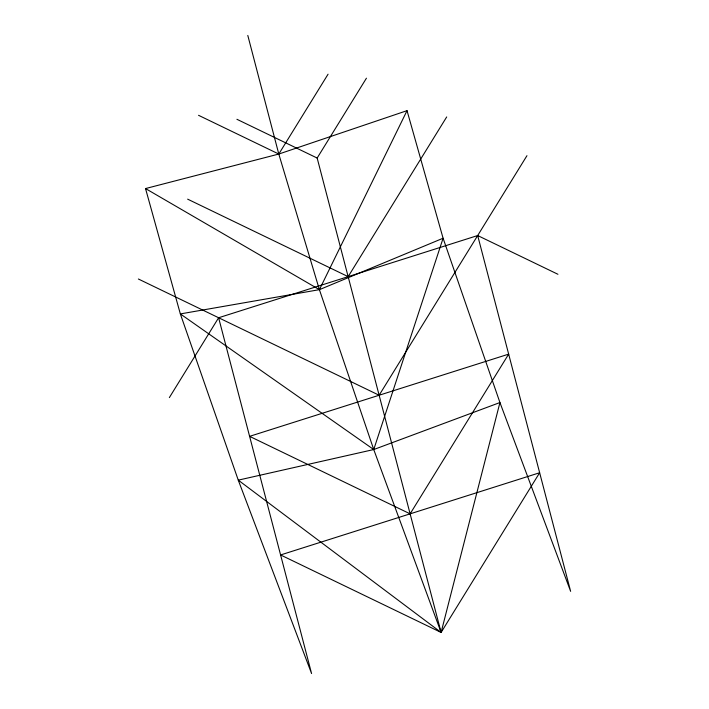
<?xml version="1.0" encoding="UTF-8"?>
<svg xmlns="http://www.w3.org/2000/svg" width="709" height="709" viewBox="0 0 709 709"><rect width="100%" height="100%" fill="white"/><g stroke="black" fill="none" stroke-linecap="round" stroke-linejoin="round"><path stroke-width="1.06" d="M407.028 110.657L319.396 289.662L373.74 449.541L441.104 632.446L539.646 472.743L280.596 554.952L441.104 632.446L499.934 402.544L443.09 238.233L407.028 110.657L278.797 154.048L145.531 188.559L180.343 313.919L238.268 480.144L311.579 673.55L218.62 317.747L477.68 235.539L557.939 274.286M328.063 74.197L278.797 154.048L319.396 289.662L443.09 238.233L373.74 449.541L238.268 480.144L441.104 632.446L317.162 158.045L366.438 78.194M169.354 397.598L218.62 317.747M446.697 116.941L348.154 276.643L187.637 199.149M526.955 155.688L379.138 395.241L138.37 279M236.912 119.289L317.162 158.045M198.538 115.301L278.797 154.048L247.804 35.45M145.531 188.559L319.396 289.662L180.343 313.919L373.74 449.541L499.934 402.544L570.63 591.341L477.68 235.539M508.663 354.137L410.121 513.848L249.603 436.345L508.663 354.137"/></g></svg>
